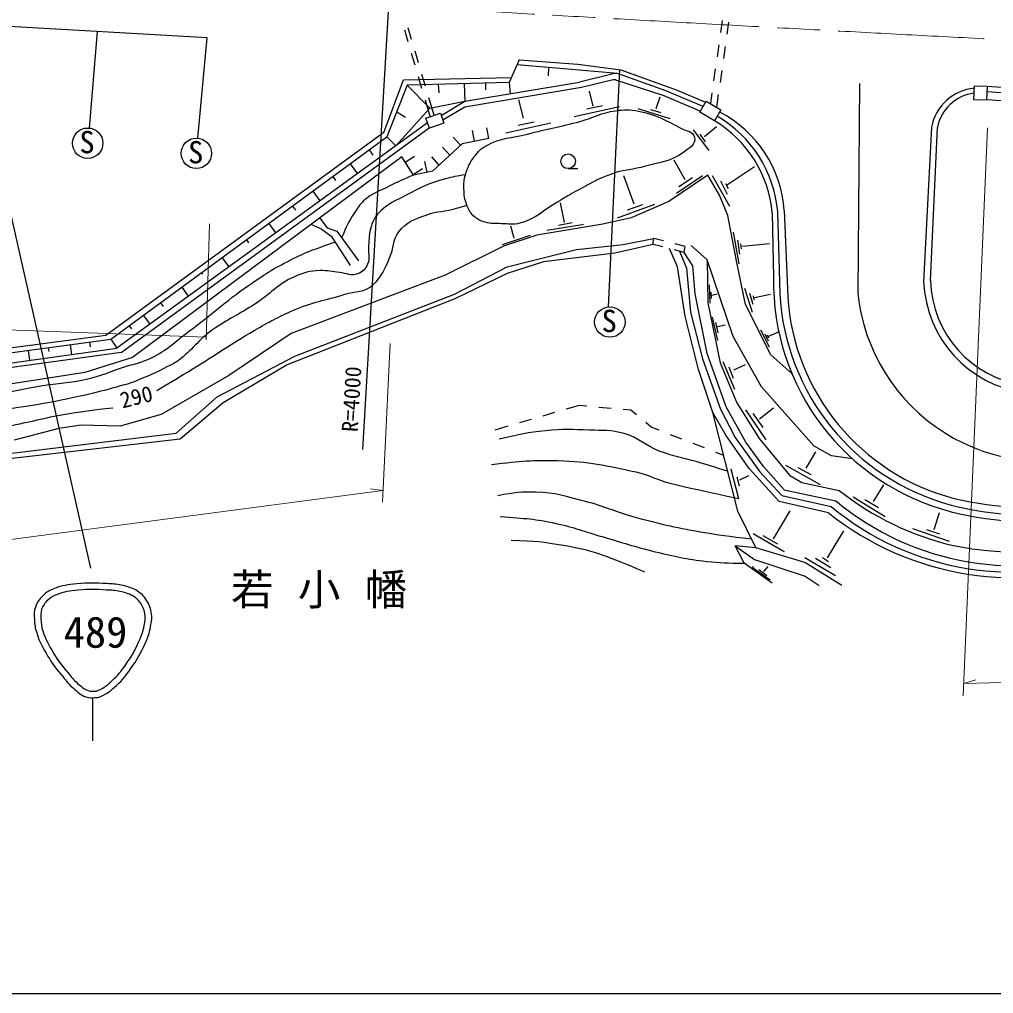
# Model space of a CAD drawing. Units: millimetres, scale not verified. Extents: x 40000 to 680000, y 20000 to 380000.
# Drawn here: x 282622 to 362640, y 205000 to 284980 of the extents above; entities that cross this region are included whole.
import ezdxf
from ezdxf.enums import TextEntityAlignment as Align

# ---------------------------------------------------------------- set-up
doc = ezdxf.new("R2010")
doc.units = ezdxf.units.MM
doc.header["$LTSCALE"] = 1000
doc.linetypes.add('CHAIN', pattern=[18.5, 12, -1.5, 3.5, -1.5])
for name, color, linetype, lineweight in [('M-BGD', 7, 'Continuous', 25), ('M-BMK', 2, 'CHAIN', 13), ('M-STR-HTXT', 7, 'Continuous', 13), ('M-STR-STRC', 7, 'Continuous', 25), ('M-TTL-BAND', 7, 'Continuous', 25)]:
    doc.layers.add(name, color=color, linetype=linetype, lineweight=lineweight)
doc.styles.add('ＭＳ ゴシック', font='')
doc.styles.get('ＭＳ ゴシック').set_extended_font_data('MS Gothic')

msp = doc.modelspace()

# ---------------------------------------------------------------- linework, layer by layer
at = {"layer": 'M-BGD'}
for p, q in [((298049, 283466), (259025, 285724)), ((312943, 286112), (310808, 249679)), ((340348, 284889), (340208, 283899)), ((314553, 283152), (314269, 284111)), ((314835, 283335), (314551, 284294)), ((340873, 284751), (340733, 283761)), ((288997, 283989), (288336, 276063)), ((297268, 275233), (298049, 283466)), ((340067, 282908), (339927, 281918)), ((340592, 282771), (340452, 281781)), ((315120, 281234), (314837, 282193)), ((315402, 281417), (315119, 282376)), ((323665, 281654), (322858, 279793)), ((326722, 280978), (323492, 281254)), ((323665, 281654), (328480, 281309)), ((326068, 281034), (326050, 280357)), ((331754, 280533), (326722, 280978)), ((328480, 281309), (332022, 280855)), ((331011, 261381), (331929, 280867)), ((339786, 280928), (339646, 279938)), ((314168, 280035), (323037, 280207)), ((315687, 279316), (315404, 280275)), ((315969, 279500), (315686, 280458)), ((331496, 280556), (328630, 279829)), ((331754, 280533), (331496, 280556)), ((335714, 279129), (331754, 280533)), ((332022, 280855), (336650, 279184)), ((340311, 280791), (340171, 279801)), ((312550, 275692), (314168, 280035)), ((314461, 279588), (312807, 275333)), ((322858, 279793), (314461, 279588)), ((316338, 277709), (314461, 279588)), ((317011, 279651), (317069, 278944)), ((319146, 279703), (319204, 278261)), ((328782, 279408), (319196, 277793)), ((319204, 278261), (328630, 279829)), ((320919, 279746), (320907, 279190)), ((322858, 279793), (322943, 278883)), ((331380, 280017), (328782, 279408)), ((331579, 280017), (331380, 280017)), ((331579, 280017), (335560, 278729)), ((351642, 279726), (351494, 262516)), ((361030, 278381), (361073, 279536)), ((361073, 279536), (362119, 279497)), ((362119, 279497), (362077, 278342)), ((362119, 279497), (431485, 275147)), ((316676, 277112), (316253, 278541)), ((329758, 277866), (329457, 279081)), ((334931, 277675), (335248, 278632)), ((335560, 278729), (338560, 277457)), ((338789, 277848), (335714, 279129)), ((336650, 279184), (338985, 278183)), ((339506, 278948), (339379, 278055)), ((340031, 278811), (339882, 277761)), ((431450, 274626), (362102, 279033)), ((313540, 274606), (316338, 277709)), ((316371, 277004), (315971, 278357)), ((316338, 277709), (319204, 278261)), ((317275, 277085), (319204, 278261)), ((319196, 277793), (317403, 276725)), ((324026, 276881), (323651, 278391)), ((331921, 277804), (328200, 276996)), ((330529, 277885), (329230, 277616)), ((333424, 277681), (336057, 276862)), ((338514, 277379), (339030, 278260)), ((339030, 278260), (340245, 277548)), ((362077, 278342), (361030, 278381)), ((362079, 278397), (431410, 274031)), ((313613, 277406), (314336, 276949)), ((316000, 276873), (317201, 277297)), ((316292, 276044), (316000, 276873)), ((317201, 277297), (317493, 276468)), ((334447, 277592), (335321, 277337)), ((339729, 276667), (338514, 277379)), ((340245, 277548), (339729, 276667)), ((316136, 276486), (290612, 257991)), ((290963, 257640), (316277, 276088)), ((317493, 276468), (316292, 276044)), ((321178, 275211), (321002, 276094)), ((326284, 276460), (322563, 275653)), ((324892, 276542), (323593, 276273)), ((338890, 275365), (339896, 276185)), ((357550, 276136), (356900, 263442)), ((357474, 263547), (358042, 276105)), ((312550, 275692), (289711, 259042)), ((290132, 258726), (312807, 275333)), ((312807, 275333), (313540, 274606)), ((318865, 274662), (318253, 275322)), ((320002, 274976), (319825, 275859)), ((337966, 275927), (339241, 274219)), ((338504, 275564), (338949, 274932)), ((317985, 273846), (317373, 274506)), ((314045, 273694), (291906, 257230)), ((311349, 274264), (311660, 273839)), ((314316, 273274), (315073, 273760)), ((317105, 273030), (316493, 273690)), ((309787, 273120), (310377, 272314)), ((316112, 272435), (315934, 273317)), ((337316, 271822), (336411, 273437)), ((340695, 271389), (343009, 272908)), ((308362, 272077), (308588, 271768)), ((314965, 272264), (315722, 272751)), ((327689, 272735), (328489, 272735)), ((333131, 269805), (332280, 272153)), ((339170, 272191), (335975, 270038)), ((338728, 272142), (336583, 270683)), ((340118, 270559), (339170, 272191)), ((339534, 272171), (340938, 269655)), ((337901, 271986), (336794, 271252)), ((340224, 271726), (340762, 270626)), ((340634, 271515), (340833, 271106)), ((306714, 270870), (307293, 270079)), ((340802, 268874), (340118, 270559)), ((327399, 268317), (327055, 269916)), ((334785, 269797), (331734, 268666)), ((333809, 269758), (332546, 269329)), ((335975, 270038), (332874, 268704)), ((305048, 269651), (305295, 269314)), ((341512, 265173), (340802, 268874)), ((344468, 269106), (344574, 263805)), ((344907, 269194), (345083, 262471)), ((345451, 269299), (345732, 262242)), ((303101, 268224), (303667, 267451)), ((307380, 267783), (306596, 268154)), ((307296, 268675), (307895, 267877)), ((330534, 268178), (325113, 267278)), ((328857, 268122), (325955, 267654)), ((328038, 268278), (326915, 268060)), ((328959, 268138), (328857, 268122)), ((332874, 268704), (330534, 268178)), ((308316, 267093), (307380, 267783)), ((307895, 267877), (308679, 267608)), ((308679, 267608), (310469, 265174)), ((325113, 267278), (322390, 266358)), ((323245, 267097), (322980, 268010)), ((341254, 267504), (341710, 264903)), ((301259, 266875), (301431, 266640)), ((309732, 264916), (308316, 267093)), ((324579, 267245), (322262, 266489)), ((323284, 266996), (323245, 267097)), ((328380, 266102), (332207, 266506)), ((334669, 266510), (331522, 265804)), ((332207, 266506), (334710, 266992)), ((334669, 266510), (334710, 266992)), ((335468, 266307), (334669, 266510)), ((335522, 266792), (334710, 266992)), ((337306, 266352), (336493, 266553)), ((341601, 266853), (341773, 265722)), ((341866, 266557), (341905, 266151)), ((342007, 266369), (344246, 266596)), ((322390, 266358), (317590, 263992)), ((322675, 264681), (328380, 266102)), ((331522, 265804), (325677, 265084)), ((336673, 264676), (336008, 266170)), ((337237, 265858), (336438, 266061)), ((336844, 265958), (337411, 264547)), ((337237, 265858), (337306, 266352)), ((337926, 264761), (337237, 265858)), ((339121, 265233), (337812, 266431)), ((299259, 265411), (299811, 264657)), ((309814, 264788), (309732, 264916)), ((325677, 265084), (322675, 264119)), ((341252, 258946), (339121, 265233)), ((339121, 265233), (339173, 261724)), ((342266, 261575), (341512, 265173)), ((297584, 264184), (297662, 264077)), ((318348, 262412), (322675, 264681)), ((322675, 264119), (318392, 262030)), ((337317, 260627), (336673, 264676)), ((337411, 264547), (337747, 260934)), ((338137, 262461), (337926, 264761)), ((317590, 263992), (314688, 262880)), ((295950, 262987), (296490, 262250)), ((314688, 262880), (304949, 259185)), ((339120, 257546), (338137, 262461)), ((339278, 263196), (339325, 261688)), ((339408, 262598), (339445, 262057)), ((342172, 262925), (342819, 260951)), ((342601, 262511), (342874, 261591)), ((294203, 261708), (294430, 261399)), ((318392, 262030), (304603, 256625)), ((305236, 257330), (318348, 262412)), ((339173, 261724), (340191, 256774)), ((339486, 262349), (339944, 262453)), ((342882, 262293), (342960, 261958)), ((343014, 262145), (344325, 262433)), ((337747, 260934), (338736, 257114)), ((344353, 257440), (342266, 261575)), ((292802, 260682), (293330, 259960)), ((338405, 256251), (337317, 260627)), ((339538, 260541), (339975, 258612)), ((339804, 260099), (339986, 259262)), ((291638, 259830), (291823, 259578)), ((339975, 259766), (340594, 259902)), ((343504, 259485), (344206, 258104)), ((344100, 258954), (345001, 259335)), ((345001, 259335), (344864, 259277)), ((241122, 252122), (290132, 258726)), ((289711, 259042), (241459, 252623)), ((288387, 258491), (288438, 258114)), ((290132, 258726), (290612, 257991)), ((304949, 259185), (299812, 255748)), ((343569, 254826), (341252, 258946)), ((343847, 259165), (344120, 258595)), ((344042, 259079), (344159, 258829)), ((275285, 255870), (290612, 257991)), ((283330, 257810), (283440, 256999)), ((284991, 258034), (285032, 257728)), ((286789, 258276), (286897, 257477)), ((290963, 257640), (279604, 256087)), ((291906, 257230), (287996, 255983)), ((298864, 253986), (305236, 257330)), ((338736, 257114), (340205, 252975)), ((340688, 253162), (339120, 257546)), ((340398, 256908), (341357, 254615)), ((346073, 255908), (344353, 257440)), ((304603, 256625), (299359, 253493)), ((339584, 252705), (338405, 256251)), ((340191, 256774), (341562, 253490)), ((340889, 256456), (341256, 255520)), ((341303, 256214), (342278, 256659)), ((287996, 255983), (280922, 254903)), ((299812, 255748), (294265, 252553)), ((346115, 255808), (346073, 255908)), ((347901, 249944), (343569, 254826)), ((295494, 251011), (298864, 253986)), ((299359, 253493), (295813, 250509)), ((328594, 253283), (327539, 252975)), ((329225, 253224), (328594, 253283)), ((331216, 253039), (330221, 253131)), ((332842, 252888), (332212, 252946)), ((333299, 252512), (332842, 252888)), ((340205, 252975), (341422, 250650)), ((342288, 250276), (340688, 253162)), ((341562, 253490), (343380, 250572)), ((342255, 252936), (343929, 250455)), ((343402, 252198), (344572, 253099)), ((294265, 252553), (290895, 251588)), ((324659, 252136), (323699, 251856)), ((326579, 252695), (325619, 252415)), ((341642, 244615), (339584, 252705)), ((340649, 250837), (339584, 252705)), ((342875, 252620), (343695, 251484)), ((285863, 251392), (282175, 250427)), ((287683, 251676), (285863, 251392)), ((290895, 251588), (287683, 251676)), ((322738, 251576), (321683, 251268)), ((334527, 251501), (334071, 251877)), ((335175, 251249), (334527, 251501)), ((295813, 250509), (281568, 248869)), ((281776, 249352), (295494, 251011)), ((337038, 250522), (336106, 250886)), ((342569, 248099), (340649, 250837)), ((341422, 250650), (343442, 247842)), ((343380, 250572), (345891, 247553)), ((338901, 249796), (337970, 250159)), ((343731, 248271), (342288, 250276)), ((349329, 249156), (347901, 249944)), ((340480, 249181), (339833, 249433)), ((347240, 248138), (348048, 249483)), ((351044, 248912), (349329, 249156)), ((341070, 248070), (341686, 245636)), ((345038, 245398), (342569, 248099)), ((345444, 246361), (343731, 248271)), ((345543, 248395), (348387, 246792)), ((346562, 248196), (347626, 247623)), ((341546, 247414), (341756, 246689)), ((341788, 247188), (342537, 247524)), ((343442, 247842), (345248, 245894)), ((345891, 247553), (346890, 246952)), ((346890, 246952), (349948, 246313)), ((352767, 245398), (353621, 246767)), ((345248, 245894), (349299, 244990)), ((345444, 246361), (349692, 245450)), ((351117, 245796), (353750, 244157)), ((349074, 244473), (345038, 245398)), ((352076, 245573), (353200, 244895)), ((343113, 241606), (341642, 244615)), ((344563, 242336), (345932, 244641)), ((357763, 243093), (358208, 244497)), ((345253, 241364), (342901, 242757)), ((343697, 242605), (344902, 241926)), ((348998, 240779), (350332, 243003)), ((355985, 243174), (359004, 242145)), ((357132, 243104), (358196, 242741)), ((343113, 241606), (341415, 241761)), ((341415, 241761), (343002, 240632)), ((342148, 240333), (341415, 241761)), ((347135, 240386), (343113, 241606)), ((345476, 241259), (345253, 241364)), ((344465, 238694), (342148, 240333)), ((343002, 240632), (347157, 239280)), ((343771, 239644), (344120, 240075)), ((350177, 238491), (347135, 240386)), ((349653, 239293), (347149, 240779)), ((348015, 240744), (349279, 239983)), ((348600, 240814), (349092, 240475)), ((342804, 240055), (342921, 239922)), ((342921, 239922), (344296, 238957)), ((343355, 239815), (344031, 239326)), ((347157, 239280), (348315, 238507))]:
    msp.add_line(p, q, dxfattribs=at)
msp.add_lwpolyline([(321178, 275211), (318984, 274773), (316562, 272526), (314999, 272210), (314045, 273694)], dxfattribs=at)
for centre, radius in [((288227, 274818), 1250), ((297152, 273989), 1250), ((327689, 273335), 600), ((331123, 260136), 1250)]:
    msp.add_circle(centre, radius, dxfattribs=at)
for centre, radius, start, end in [((361428, 275414), 3945, 95.27921, 169.45314), ((361464, 275473), 3480, 96.82958, 169.53562), ((334875, 268327), 10070, 4.93666, 59.79084), ((335587, 268598), 9890, 4.06573, 62.56104), ((334542, 268150), 9972, 5.49808, 58.65765), ((364039, 263409), 19469, 178.8369, 255.50119), ((366468, 263833), 9576, 182.34158, 262.34196), ((366324, 263731), 8852, 181.19416, 262.4264), ((364108, 263507), 19054, 183.11843, 254.97475), ((366814, 264087), 15400, 185.85368, 289.70025), ((363982, 263360), 18284, 183.50371, 255.50486), ((364825, 265162), 24013, 231.71709, 256.85282), ((365894, 272843), 27949, 256.57635, 278.78191), ((364206, 262946), 23337, 230.30166, 291.22051), ((364429, 263170), 23047, 230.25256, 290.45754), ((365468, 269660), 25351, 255.61276, 281.01909), ((364310, 263579), 24437, 231.42768, 290.68647), ((365392, 268527), 24762, 255.43367, 281.90524), ((364530, 267460), 26196, 258.62435, 285.29803)]:
    msp.add_arc(centre, radius, start, end, dxfattribs=at)
for points, knots in [([(321006, 274638), (320538, 274380), (320309, 274152), (319988, 273725), (319597, 273206), (319443, 272852), (319262, 272227), (319137, 271794), (319120, 271531), (319134, 271080), (319150, 270550), (319179, 270238), (319368, 269741), (319510, 269367), (319616, 269144), (319906, 268868), (320223, 268567), (320470, 268457), (320889, 268330), (321390, 268178), (321700, 268230), (322223, 268213), (322813, 268194), (323164, 268092), (323733, 268248), (325068, 268614), (325622, 269294), (326822, 269985), (327360, 270294), (327644, 270498), (328191, 270792), (329393, 271437), (330046, 271868), (331333, 272319), (332361, 272680), (333008, 272628), (334054, 272934), (335293, 273296), (336124, 273289), (337161, 274057), (337646, 274416), (338188, 274698), (338087, 275292), (337998, 275821), (337422, 275805), (336948, 276056), (335660, 276739), (334916, 277166), (333487, 277456), (332756, 277605), (332316, 277591), (331576, 277488), (330405, 277324), (329820, 276920), (328679, 276612), (326998, 276158), (326028, 276014), (324343, 275576), (323033, 275236), (322193, 275290), (321006, 274638)], [0, 0, 0, 0, 1, 1, 1, 2, 2, 2, 3, 3, 3, 4, 4, 4, 5, 5, 5, 6, 6, 6, 7, 7, 7, 8, 8, 8, 9, 9, 9, 10, 10, 10, 11, 11, 11, 12, 12, 12, 13, 13, 13, 14, 14, 14, 15, 15, 15, 16, 16, 16, 17, 17, 17, 18, 18, 18, 19, 19, 19, 20, 20, 20, 20]), ([(319262, 272227), (318497, 272118), (318251, 272054), (317615, 271889), (316267, 271542), (315559, 271162), (314324, 270520), (313508, 270097), (312990, 269915), (312323, 269283), (311883, 268867), (311696, 268541), (311506, 267966), (311315, 267385), (311355, 267022), (311296, 266413), (311238, 265818), (311449, 265436), (311217, 264886), (311044, 264477), (310814, 264257), (310401, 264096), (309863, 263886), (309501, 264152), (308926, 264201), (308288, 264256), (307934, 264383), (307294, 264359), (306459, 264328), (305982, 264188), (305214, 263859), (303787, 263248), (303254, 262434), (301949, 261594), (300613, 260735), (299770, 260402), (298473, 259486), (297263, 258631), (296837, 257839), (295647, 256958), (295314, 256712), (295084, 256640), (294717, 256449), (293753, 255948), (293195, 255700), (292189, 255291), (291584, 255044), (291220, 254976), (290592, 254799), (289590, 254516), (289026, 254366), (288011, 254138), (286473, 253792), (285605, 253620), (284053, 253342), (282486, 253062), (281580, 253053), (280027, 252699), (278646, 252383), (277894, 252109), (276564, 251619), (275559, 251249), (275055, 250901), (274059, 250507), (273308, 250210), (272891, 250019), (272105, 249829), (271004, 249562), (270370, 249425), (269238, 249396), (267370, 249347), (266323, 249503), (264464, 249688), (262127, 249921), (260843, 250280), (258501, 250466), (256321, 250640), (255058, 250942), (252902, 250572), (251750, 250374), (251174, 249989), (250058, 249641), (248101, 249032), (246978, 248785), (245003, 248237), (244160, 248003), (243700, 247822), (242844, 247640), (241804, 247419), (241201, 247394), (240141, 247324), (239128, 247257), (238555, 247266), (237543, 247336), (236095, 247436), (235119, 247178), (233876, 247926), (233187, 248341), (232861, 248601), (232308, 249261)], [0, 0, 0, 0, 1, 1, 1, 2, 2, 2, 3, 3, 3, 4, 4, 4, 5, 5, 5, 6, 6, 6, 7, 7, 7, 8, 8, 8, 9, 9, 9, 10, 10, 10, 11, 11, 11, 12, 12, 12, 13, 13, 13, 14, 14, 14, 15, 15, 15, 16, 16, 16, 17, 17, 17, 18, 18, 18, 19, 19, 19, 20, 20, 20, 21, 21, 21, 22, 22, 22, 23, 23, 23, 24, 24, 24, 25, 25, 25, 26, 26, 26, 27, 27, 27, 28, 28, 28, 29, 29, 29, 30, 30, 30, 31, 31, 31, 32, 32, 32, 33, 33, 33, 33]), ([(314999, 272210), (314067, 271814), (313801, 271696), (313057, 271319), (312188, 270878), (311601, 270747), (310892, 270079), (310534, 269741), (310399, 269489), (310120, 269084), (309615, 268352), (309504, 268017), (309085, 267056)], [0, 0, 0, 0, 1, 1, 1, 2, 2, 2, 3, 3, 3, 4, 4, 4, 4]), ([(293907, 254523), (295316, 255357), (295675, 255576), (296803, 256260), (298813, 257481), (299878, 258266), (301911, 259446), (303132, 260155), (303831, 260535), (305123, 261105), (306701, 261801), (307695, 261894), (309336, 262422), (310243, 262713), (310947, 262545), (311653, 263185), (312406, 263868), (312590, 264478), (313022, 265397), (313403, 266206), (313235, 266851), (313786, 267556), (314417, 268363), (315062, 268571), (316024, 268925), (316963, 269271), (317565, 269196), (318525, 269478), (318856, 269575), (318971, 269605), (319368, 269741)], [0, 0, 0, 0, 1, 1, 1, 2, 2, 2, 3, 3, 3, 4, 4, 4, 5, 5, 5, 6, 6, 6, 7, 7, 7, 8, 8, 8, 9, 9, 9, 10, 10, 10, 10]), ([(257022, 252031), (258368, 251720), (258767, 251649), (259896, 251469), (261722, 251178), (262771, 251224), (264612, 251060), (266107, 250926), (266938, 250720), (268439, 250709), (269458, 250701), (270027, 250820), (271037, 250954), (271961, 251077), (272489, 251112), (273389, 251352), (274886, 251752), (275665, 252168), (277116, 252710), (278592, 253261), (279371, 253709), (280881, 254158), (282223, 254557), (283012, 254643), (284389, 254892), (285844, 255155), (286692, 255113), (288134, 255442), (289350, 255720), (289986, 256038), (291171, 256428), (292066, 256723), (292616, 256773), (293461, 257192), (294770, 257841), (295340, 258483), (296516, 259351), (298469, 260792), (299448, 261754), (301439, 263142), (302723, 264037), (303463, 264523), (304862, 265222), (306256, 265920), (306814, 266111), (308565, 266710)], [0, 0, 0, 0, 1, 1, 1, 2, 2, 2, 3, 3, 3, 4, 4, 4, 5, 5, 5, 6, 6, 6, 7, 7, 7, 8, 8, 8, 9, 9, 9, 10, 10, 10, 11, 11, 11, 12, 12, 12, 13, 13, 13, 14, 14, 14, 15, 15, 15, 15]), ([(228805, 248685), (231056, 247661), (231625, 247404), (233428, 246571), (234918, 245883), (235645, 245196), (237237, 244798), (238742, 244422), (239664, 244439), (241204, 244623), (242916, 244826), (243781, 245402), (245391, 246018), (247956, 247000), (249221, 248023), (251868, 248756), (253347, 249166), (254238, 249102), (255765, 249257), (256935, 249375), (257598, 249625), (258766, 249494), (260209, 249331), (260914, 248726), (262347, 248493), (265103, 248044), (266706, 247879), (269486, 248135), (271747, 248344), (273008, 248681), (275156, 249417), (276536, 249890), (277117, 250625), (278508, 251067), (279822, 251484), (280634, 251397), (281989, 251653), (283846, 252004), (284863, 252327), (286729, 252627), (288112, 252849), (288583, 252913), (290283, 253101)], [0, 0, 0, 0, 1, 1, 1, 2, 2, 2, 3, 3, 3, 4, 4, 4, 5, 5, 5, 6, 6, 6, 7, 7, 7, 8, 8, 8, 9, 9, 9, 10, 10, 10, 11, 11, 11, 12, 12, 12, 13, 13, 13, 14, 14, 14, 14]), ([(340810, 247885), (339585, 248261), (339272, 248356), (338284, 248649), (337073, 249008), (336355, 249088), (335177, 249544), (334005, 249998), (333510, 250650), (332298, 250983), (331215, 251281), (330559, 251218), (329437, 251264), (328033, 251322), (327238, 251342), (325839, 251212), (324332, 251071), (323774, 250929), (322030, 250510)], [0, 0, 0, 0, 1, 1, 1, 2, 2, 2, 3, 3, 3, 4, 4, 4, 5, 5, 5, 6, 6, 6, 6]), ([(321398, 248438), (323895, 248744), (324733, 248818), (326874, 248754), (329395, 248679), (330803, 248377), (333264, 247824), (334376, 247574), (334933, 247198), (336037, 246911), (337391, 246559), (338166, 246429), (339530, 246121), (340372, 245931), (340635, 245872), (341686, 245636)], [0, 0, 0, 0, 1, 1, 1, 2, 2, 2, 3, 3, 3, 4, 4, 4, 5, 5, 5, 5]), ([(342770, 242308), (340758, 242530), (340188, 242609), (338547, 242891), (336372, 243266), (335167, 243563), (333035, 244138), (331484, 244556), (330682, 245022), (329121, 245402), (327548, 245784), (326668, 246149), (325049, 246174), (323823, 246193), (323307, 246134), (321924, 245875)], [0, 0, 0, 0, 1, 1, 1, 2, 2, 2, 3, 3, 3, 4, 4, 4, 5, 5, 5, 5]), ([(322109, 244164), (324248, 244010), (324927, 243978), (326690, 243602), (328203, 243280), (329011, 242938), (330499, 242514), (332196, 242030), (333127, 241685), (334843, 241277), (336479, 240887), (337401, 240655), (339074, 240487), (340270, 240367), (340708, 240343), (342148, 240333)], [0, 0, 0, 0, 1, 1, 1, 2, 2, 2, 3, 3, 3, 4, 4, 4, 5, 5, 5, 5]), ([(323021, 242233), (324993, 242178), (325658, 242096), (327322, 241812), (330017, 241351), (331014, 240837), (333975, 239635)], [0, 0, 0, 0, 1, 1, 1, 2, 2, 2, 2])]:
    msp.add_open_spline(points, degree=3, knots=knots, dxfattribs=at)
at = {"layer": 'M-BMK'}
msp.add_arc((770069, 8085157), 7812431, 266.64556, 267.04175, dxfattribs=at)
at = {"layer": 'M-STR-HTXT'}
for p, q in [((362136, 276070), (360144, 229432)), ((298244, 268194), (297951, 258679)), ((258513, 260336), (297958, 258905)), ((313066, 258369), (312434, 245336)), ((247707, 237768), (312481, 246293)), ((312481, 246293), (311454, 246428)), ((360188, 230462), (568042, 235963)), ((360188, 230462), (361180, 230756))]:
    msp.add_line(p, q, dxfattribs=at)
at = {"layer": 'M-STR-STRC'}
for p, q in [((278359, 284605), (288451, 239937)), ((288641, 225753), (288641, 229290))]:
    msp.add_line(p, q, dxfattribs=at)
for points in [[(287339, 238634), (288294, 238738), (288839, 238709), (289798, 238661), (290265, 238638), (290532, 238632), (290988, 238529), (291479, 238418), (291771, 238361), (292205, 238106), (292551, 237901), (292737, 237745), (292971, 237418), (293247, 237035), (293363, 236772), (293447, 236308), (293531, 235850), (293478, 235575), (293394, 235118), (293293, 234562), (293174, 234259), (292945, 233743), (292565, 232884), (292297, 232421), (291755, 231654), (291354, 231086), (291108, 230772), (290592, 230305), (290124, 229883), (289852, 229621), (289270, 229380), (289105, 229312), (288998, 229310), (288820, 229301), (288531, 229286), (288353, 229257), (288080, 229354), (287618, 229516), (287418, 229745), (287049, 230067), (286668, 230399), (286496, 230629), (286176, 231019), (285665, 231643), (285373, 231994), (284960, 232685), (284531, 233403), (284285, 233818), (284034, 234615), (283899, 235045), (283867, 235303), (283849, 235752), (283834, 236135), (283803, 236369), (283928, 236731), (284075, 237153), (284244, 237370), (284563, 237683), (284852, 237965), (285061, 238086), (285436, 238238), (286139, 238524), (286584, 238553), (287339, 238634)], [(287447, 238117), (288350, 238213), (288865, 238180), (289772, 238132), (290203, 238110), (290450, 238106), (290871, 238010), (291298, 237913), (291553, 237864), (291931, 237642), (292202, 237481), (292348, 237359), (292532, 237103), (292753, 236795), (292846, 236584), (292914, 236210), (292984, 235827), (292940, 235597), (292870, 235213), (292777, 234706), (292668, 234430), (292459, 233958), (292096, 233137), (291840, 232694), (291322, 231960), (290947, 231429), (290717, 231136), (290235, 230700), (289820, 230326), (289579, 230094), (289063, 229880), (288964, 229839), (288900, 229838), (288793, 229832), (288585, 229821), (288458, 229801), (288262, 229870), (287875, 230006), (287707, 230198), (287398, 230468), (287044, 230777), (286883, 230991), (286585, 231355), (286094, 231954), (285813, 232292), (285415, 232957), (285011, 233633), (284779, 234024), (284543, 234775), (284425, 235152), (284397, 235379), (284381, 235774), (284369, 236078), (284344, 236264), (284444, 236552), (284559, 236882), (284691, 237052), (284941, 237297), (285171, 237523), (285339, 237619), (285638, 237740), (286307, 238012), (286729, 238041), (287447, 238117)]]:
    msp.add_open_spline(points, degree=3, knots=[0, 0, 0, 0, 1, 1, 1, 2, 2, 2, 3, 3, 3, 4, 4, 4, 5, 5, 5, 6, 6, 6, 7, 7, 7, 8, 8, 8, 9, 9, 9, 10, 10, 10, 11, 11, 11, 12, 12, 12, 13, 13, 13, 14, 14, 14, 15, 15, 15, 16, 16, 16, 17, 17, 17, 18, 18, 18, 19, 19, 19, 20, 20, 20, 21, 21, 21, 21], dxfattribs=at)
at = {"layer": 'M-TTL-BAND'}
msp.add_line((40000, 205000), (579000, 205000), dxfattribs=at)

# ---------------------------------------------------------------- texts
at = {"layer": 'M-BGD', "style": 'ＭＳ ゴシック'}
for p in [(287548, 273445), (296474, 272615), (330444, 258762)]:
    msp.add_text('S', height=1833, dxfattribs=at).set_placement(p, align=Align.BOTTOM_LEFT)
for s, rotation, p in [('R=4000', 86.646, (310800, 251055)), ('290', 13.855, (291164, 252651))]:
    msp.add_text(s, height=1320, rotation=rotation, dxfattribs=at).set_placement(p, align=Align.BOTTOM_LEFT)
at = {"layer": 'M-BGD', "insert": (299992, 236608), "char_height": 2566, "attachment_point": 7, "style": 'ＭＳ ゴシック'}
msp.add_mtext('\\T1.57;若小幡', dxfattribs=at)
at = {"layer": 'M-STR-STRC', "style": 'ＭＳ ゴシック'}
msp.add_text('489', height=2566, dxfattribs=at).set_placement((286249, 232625), align=Align.BOTTOM_LEFT)

doc.saveas('drawing.dxf')
